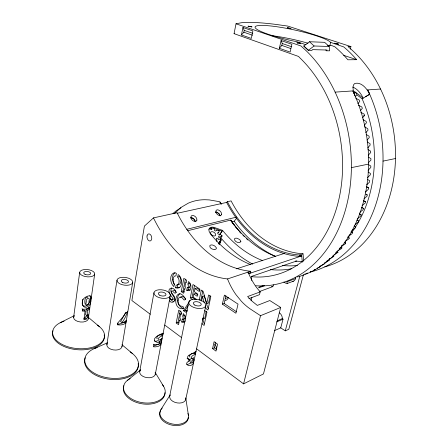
<?xml version="1.0" encoding="UTF-8"?>
<svg xmlns="http://www.w3.org/2000/svg" width="448" height="448" viewBox="0 0 448 448"><rect width="100%" height="100%" fill="white"/><g stroke="black" fill="none" stroke-linecap="round" stroke-linejoin="round"><path stroke-width="0.67" d="M221.525 214.306C221.659 212.38 220.102 210.689 218.406 210.006A3.31 2.162 46.9 0 0 216.087 210.532C215.214 212.593 217.118 214.771 219.01 215.41A3.343 2.117 42.1 0 0 221.323 214.861L221.525 214.312M196.868 220.108C197.075 218.109 195.446 216.328 193.676 215.645A3.433 2.318 45.9 0 0 191.184 216.21C190.182 218.333 192.164 220.651 194.146 221.278A3.466 2.268 41 0 0 196.633 220.69L196.868 220.119M366.318 186.273L368.631 187.919L368.39 189.28L365.355 192.058M357.857 103.746L359.794 101.382L359.274 100.061L355.858 98.325M73.623 317.414L79.666 272.412M277.256 320.852L282.318 318.539A5.202 3.758 67 0 0 279.423 312.894M82.04 308.767L82.572 309.198L82.314 311.058L82.734 311.086A7.403 3.881 5.6 0 0 85.109 310.996L83.927 319.738L84.319 319.67A7.364 3.942 5.4 0 0 85.954 319.228L88.239 316.411L88.418 314.787A7.381 3.92 5.5 0 1 87.102 315.773L85.59 314.765L86.38 309.193L88.514 308.521L89.214 309.221A7.403 3.881 5.6 0 1 87.898 310.195L86.929 315.851M88.239 316.411L87.478 315.795L87.64 314.653M88.514 308.521L88.687 307.294M89.281 309.137L89.477 307.373A7.409 3.87 5.6 0 1 82.992 309.226L82.572 309.198M88.256 318.909L94.674 274.12A7.554 3.64 6.3 0 0 83.966 269.601A7.554 3.64 6.3 0 0 82.902 275.828A7.554 3.64 6.3 0 0 94.674 274.12M210.106 295.68L208.594 303.022L206.802 303.666L206.92 302.876L208.589 294.997L210.846 296.514L207.928 310.05L206.142 308.694L205.464 306.757M208.393 308.487L207.631 307.384L204.221 295.887L202.429 296.509L201.516 301.118M204.114 296.598L204.221 295.887M106.854 344.719L116.99 280.241M117.622 324.094L117.802 322.986M125.955 312.2L120.551 321.63L122.354 322.666A7.762 4.178 7.5 0 0 126.168 320.55L125.821 322.638A7.75 4.189 7.4 0 1 118.076 324.873L117.757 324.828L118.115 322.61L123.385 316.422A34.462 25.446 -71.2 0 0 125.065 313.667L125.518 313.113A7.801 4.11 7.6 0 0 127.506 311.746L125.602 316.534A32.715 24.248 -70.5 0 1 122.466 322.006M125.826 322.622L125.093 322.045L125.266 321.003M121.974 346.746L132.692 282.52A7.935 3.892 8 0 0 121.615 277.374A7.935 3.892 8 0 0 120.26 283.982A7.935 3.892 8 0 0 132.692 282.52M139.692 371.655L153.955 292.712M153.373 344.21L153.905 344.63L153.698 346.825A8.075 4.558 9.4 0 0 160.619 344.758L162.025 338.061C159.499 342.546 156.044 338.206 160.849 336.442A6.468 3.114 14.7 0 0 161.543 336.134L162.585 335.698L163.094 333.094A8.641 2.934 22.5 0 1 162.59 333.542C158.777 334.505 149.352 340.004 157.539 342.502A8.182 4.01 14.5 0 0 158.855 342.317L159.818 341.897L158.127 340.592L155.837 341.354L154.381 340.967M159.818 341.897L159.292 343.896A8.086 4.542 9.4 0 1 154.106 344.646L153.905 344.63M153.586 346.142L159.785 343.728L160.642 339.22M157.422 338.772L156.766 338.38C156.52 335.978 159.51 334.32 161.61 335.126L162.086 333.771M203.224 317.666L202.983 319.127L204.764 318.455L206.242 311.248M155.305 374.315L170.33 295.618A8.316 4.172 9.8 0 0 158.906 289.783A8.316 4.172 9.8 0 0 157.242 296.822A8.316 4.172 9.8 0 0 170.33 295.618M175.599 287.823L176.098 285.247C179.906 285.538 179.799 279.11 177.677 277.066L178.164 274.546C183.042 277.469 183.086 290.293 175.599 287.823L177.397 287.246L179.844 287.739M174.737 300.731L175 299.37M177.397 287.246L177.906 284.402M181.227 291.614L183.837 278.359L186.704 280.286L186.239 282.61L185.786 282.302L184.946 286.524L185.399 286.832L184.94 289.156L184.486 288.848L183.613 293.261L181.227 291.614L183.025 291.026L184.453 292.006M176.193 322.963L178.718 310.184L181.619 312.256L181.171 314.496L180.628 314.104L179.816 318.175L180.359 318.567L179.911 320.807L179.368 320.41L178.522 324.671L176.193 322.963L177.968 322.308L178.898 322.986M183.025 291.026L185.382 279.121M251.563 276.685A122.836 91.347 81.4 0 0 339.08 198.458A122.836 91.347 81.4 0 0 299.846 57.837L298.57 56.459L234.058 33.656L236.012 23.806L241.175 22.775A91.885 13.406 12.7 0 1 275.302 24.338L287.767 26.079L350.941 46.603L350.274 49.162M177.968 322.308L180.236 310.895M187.981 284.066L188.479 281.568C192.041 283.455 191.99 292.454 186.732 290.293L187.23 287.801C189.79 288.17 191.083 285.331 189.778 283.483L187.981 284.066L188.412 286.401L187.942 287.487L187.23 287.801M185.326 320.774L183.932 322.342L182.476 322.302L181.67 321.978L182.162 319.514C184.514 319.715 185.763 317.218 184.638 315.414L182.857 316.058L183.187 318.226L182.162 319.514M182.857 316.058L183.35 313.606L185.198 316.21L185.685 319.032M186.732 290.293L188.53 289.699L189.034 287.213L189.476 287.14M181.67 321.978L183.45 321.317L183.943 318.858L184.257 318.808M241.438 34.95L242.945 27.502L252.89 30.912L251.328 38.427L241.438 34.95L243.852 32.222L244.227 30.363L242.945 27.502M169.669 396.161L188.731 302.148M192.562 299.443L190.299 297.881L193.01 284.525L199.886 289.145L199.382 291.558L194.998 288.596L194.354 291.726L197.702 294L197.226 296.302L193.883 294.022L193.234 297.198L196.498 299.443M190.299 297.881L192.091 297.265L194.538 285.275M199.198 300.182L201.309 290.102L203.224 291.659L206.802 303.666M188.535 358.954L187.09 358.49M200.85 300.227L202.821 290.836M192.685 361.693L193.62 362.41L193.469 362.802A9.005 6.681 -5.7 0 1 192.78 364.006C191.626 365.59 189.14 366.274 187.51 365.014C183.775 361.973 193.043 360.489 188.558 358.842M194.163 359.878C193.682 361.267 192.36 363.658 190.635 362.83L190.932 361.502L193.362 359.755L193.805 357.661L192.584 358.338L191.402 358.226M190.047 357.039L189.599 356.854C189.274 354.424 192.354 352.699 194.494 353.399L195.02 352.005M185.724 399.56L205.761 305.754A8.702 4.413 11.6 0 0 194.029 299.225A8.702 4.413 11.6 0 0 192.013 306.6A8.702 4.413 11.6 0 0 205.761 305.754M279.356 48.294L281.081 40.583L291.906 44.296L290.119 52.08L279.356 48.294L281.82 45.427L282.251 43.506L281.081 40.583M222.376 304.147L224.398 295.12L238.034 304.119L235.906 313.242L222.376 304.147L224.162 303.492L236.561 311.797M212.559 348.6L214.105 341.678L217.56 344.176L215.992 351.109L212.559 348.6L214.323 347.844L215.594 342.199M224.162 303.492L225.898 295.77M365.977 194.085L367.242 194.947L366.94 196.274L363.922 198.929M336.487 252.022L337.943 252.342L333.894 255.002M251.07 300.72L251.866 297.427M248.203 273.101L248.102 272.093L249.827 276.108A53.088 40.102 71.2 0 0 256.396 287.269L260.17 291.906L259.493 294.678L248.825 298.659M196.666 348.869L243.578 383.874L260.512 315.683L280.706 307.468L269.808 300.535L257.309 305.402L252.246 301.336L247.61 296.554L260.17 291.906M329.829 45.679L330.652 42.386L329.655 41.524A38.97 5.51 12.3 0 0 286.143 28.28A38.97 5.51 12.3 0 0 255.175 27.647A38.97 5.51 12.3 0 0 292.258 40.762L297.27 41.804L305.978 44.75M280.706 307.468L263.463 373.946L243.578 383.874M282.296 318.707L283.024 319.178L280.739 327.874L274.361 330.674M292.443 281.383A5.314 4.004 69.2 0 0 295.506 278.611L295.837 277.346M280.594 327.774L285.275 330.842L299.807 276.203M82.874 299.258L82.197 303.022L82.348 304.959M303.425 274.686L288.809 329.263L285.275 330.842M363.502 200.575L365.534 201.796L365.176 203.09L362.068 205.722M188.922 360.478L189.106 361.631M83.782 318.343L84.896 317.985L85.77 316.596L87.478 315.795M195.406 354.088L194.74 353.298M361.581 207.323L363.524 208.454L363.104 209.703L359.918 212.307M359.358 213.853L361.217 214.889L360.741 216.098L357.297 218.831M196.034 351.266L195.972 351.422A9.055 3.058 23.9 0 1 195.552 351.87L189.034 355.214M259.314 291.592L272.804 286.619L273.61 284.822M357.05 220.002L358.63 221.088L358.103 222.253L355.18 224.459M354.25 225.854L355.774 227.035L355.191 228.144L351.77 230.608M326.586 50.803L329.622 50.814L329.19 46.486L324.643 42.336L309.506 41.742L303.75 46.049L308.33 50.31L311.948 50.406L312.402 49.638L327.051 50.03L326.586 50.803L325.746 49.997M187.298 310.145L185.858 312.234L183.456 310.755L190.109 300.485M308.33 50.31L314.104 45.993L329.19 46.486M351.193 231.437L352.66 232.702L352.033 233.755L348.981 235.866M160.938 409.545L170.19 394.901M219.789 234.562L222.527 230.367L224.728 232.982A116.564 90.457 81.9 0 0 262.22 260.467M183.456 310.755L185.242 310.117L188.199 305.558M211.053 229.589L211.742 228.542M219.738 234.64L222.538 230.367L214.004 227.36A6.843 4.262 36.9 0 0 209.266 228.553L208.914 230.877L210.23 233.559A118.888 90.838 81.7 0 0 250.594 264.566M283.847 282.022L285.919 283.276L287.185 283.489L286.888 281.792L295.506 278.611M220.315 238.689L222.062 236.079L221.945 235.57M218.753 243.348L221.172 239.904L218.714 243.561M347.9 236.734L349.3 238.078L348.634 239.081L345.066 241.416M368.038 170.268L370.787 167.496L370.838 166.074L368.329 164.5M121.957 322.734L122.466 322.006M180.555 297.461C182.067 294.963 184.923 297.41 185.668 299.303M341.46 246.103L342.244 245.067M344.826 242.211L345.722 243.158L345.01 244.093L341.382 246.361M360.864 112.347L364.146 114.134L364.549 115.511L362.516 117.874M187.656 230.726L230.843 220.052L231.958 221.794L234.181 221.239L236.578 218.282M339.237 248.808L340.48 247.352M341.079 246.921L341.93 247.912L341.18 248.786L337.49 250.981M171.842 287.829C168.952 291.183 172.676 294.706 174.311 297.5C174.658 300.166 170.083 300.25 169.602 297.758M219.178 244.104L220.321 242.861L220.808 241.248L220.634 239.361M174.53 213.539L180.93 207.486L188.227 203.196A76.474 54.029 61.5 0 1 204.842 199.724L209.261 199.914L218.277 201.477L219.94 201.97L221.262 204.322M173.298 290.427C174.558 289.47 175.711 291.637 176.294 292.51M360.377 110.65L362.326 108.371L361.866 107.016L358.54 105.263M335.686 252.806L336.554 251.91M364.336 125.21L366.447 122.786L366.111 121.38L362.986 119.622M216.266 230.541C215.678 231.812 213.601 230.21 214.452 229.208A4.553 2.738 33.1 0 0 214.094 228.228M366.968 140.14L369.258 137.603L369.046 136.17L366.128 134.439M368.239 155.21L370.709 152.589L370.63 151.15L367.92 149.481M368.362 162.725L370.927 160.076L370.91 158.642L368.301 157.018M365.775 132.686L368.021 130.155L367.741 128.738L364.504 126.689M328.832 259.431L329.862 258.485M333.026 255.366L333.782 256.435L329.655 258.955M367.573 177.542L370.322 174.866L370.434 173.46L368.026 171.942M248.254 273.605L250.785 272.759L250.639 271.247L249.245 271.102A117.001 86.918 81.4 0 1 235.99 268.229L233.1 267.243A117.001 86.918 81.4 0 1 177.47 213.511L177.078 212.716L153.485 217.885L144.407 226.094L131.886 300.524L150.315 314.278M195.401 354.094C193.838 355.146 190.971 355.824 191.391 358.221M366.682 184.817L369.522 182.14L369.701 180.751L367.388 179.301M189.028 355.219C186.519 356.462 187.303 360.332 190.176 360.08M172.978 213.478L176.26 210.722L180.986 207.76M303.682 261.218L303.038 253.809L301.666 253.702A107.38 85.389 82.2 0 1 231.487 201.622L231.112 200.894L227.394 201.706L226.621 202.345L227.002 203.09A109.519 86.71 82.1 0 0 231.986 211.742L232.882 213.136A109.519 86.71 82.1 0 0 235.665 217.213L236.628 218.54A109.519 86.71 82.1 0 0 282.111 252.941L283.545 253.394A109.519 86.71 82.1 0 0 298.183 256.29L299.578 256.402L301.728 255.679L302.299 262.147M324.425 263.01L325.494 262.153M326.564 261.29L327.628 260.434M127.551 380.246L140.549 369.886M175 272.692C171.976 274.73 172.099 279.138 173.174 282.24A7.381 4.81 73.5 0 0 174.552 284.777M189.627 359.498L191.615 358.428L193.362 359.755M180.018 293.608C175.022 297.41 177.542 306.975 183.518 308.465M171.948 299.628L172.161 299.494A1.254 0.801 72.6 0 0 172.435 299.046L172.29 297.433L169.607 293.776M357.168 95.032L362.135 98.818L369.69 94.242L367.696 89.908L380.542 89.029M191.162 362.813L188.429 364.174L186.682 364.319M314.502 269.517L315.694 269.321L313.925 270.155M320.09 266.112L324.99 263.586L324.257 263.57M60.206 322.734L74.413 315.599M325.259 262.562L329.459 260.187L328.126 260.103M218.4 232.574L218.523 232.506A4.413 2.649 33.4 0 0 219.027 230.938M317.078 268.268L320.398 266.633L319.682 266.683M94.377 348.555L107.542 342.754M276.64 321.905L283.024 319.178M305.978 273.616L307.496 273.022M363.395 115.954L364.549 115.511M304.802 274.081L305.334 273.879M287.185 283.489L293.468 281.154M179.368 320.41L180.555 319.978M264.65 285.69L258.798 287.812L258.737 287.19L263.29 285.544M180.628 314.104L181.815 313.678M225.394 298.469L228.362 297.399A5.863 4.032 71.1 0 1 225.316 300.367M125.093 322.045L117.533 324.649L117.757 324.828M296.822 260.943L251.272 276.478L251.658 280.454M193.883 294.022L195.681 293.418L197.904 294.93M248.405 273.812L301.75 255.909L300.804 255.842M153.485 217.885L153.877 218.702A121.262 87.282 81.2 0 0 226.145 278.768L227.545 278.936L250.639 271.247M227.394 201.706L227.774 202.446A108.024 85.512 82.1 0 0 283.623 252.062A107.996 85.49 82.1 0 0 298.077 254.895L299.454 255.002L303.038 253.809M194.998 288.596L196.795 288.002L200.082 290.214M236.494 268.828L284.301 253.428M82.309 310.458L83.894 309.966L85.159 310.99M177.677 277.066L179.486 276.511C181.608 278.555 181.703 284.967 177.895 284.676M234.058 33.656L234.522 33.522M310.201 271.841L310.671 271.712M218.355 232.59C216.479 232.406 218.361 234.83 219.335 234.192M186.732 229.309L236.432 217.134M177.111 213.298L226.688 202.412M351.394 167.636L368.609 164.086M383.023 161.112L395.5 158.536M215.062 249.508L216.328 248.763L216.306 247.705L214.732 245.974L213.063 245.179A3.534 1.982 25.4 0 0 209.81 245.739C209.373 248.237 212.716 249.603 214.766 249.564M85.781 304.153L85.176 304.147C84.431 302.182 84.521 297.186 87.394 296.974L87.73 297.461M335.121 92.126L352.862 90.91L354.883 95.374C353.618 92.036 352.178 88.211 353.634 84.7L354.827 83.434C361.648 81.788 366.974 88.788 369.69 94.242L365.467 96.74M330.652 42.386L343.795 46.956A123.726 97.138 82 0 1 356.009 58.946L356.658 59.69L347.9 59.791L347.245 59.035A125.518 97.468 81.9 0 0 334.93 46.861L331.643 45.5L327.46 45.444M350.941 46.603L347.973 46.57L348.51 47.012A122.769 96.947 82.1 0 1 394.66 171.388A122.769 96.947 82.1 0 1 324.8 266.902M332.41 256.245L333.782 256.435M300.339 255.567L301.728 255.679M249.838 272.653L250.785 272.759M271.443 286.462L272.804 286.619M190.238 290.147L188.53 289.699M185.007 321.77L183.45 321.317M340.463 247.498L341.93 247.912M219.397 234.198L219.587 234.242A4.441 2.688 33.9 0 1 221.894 235.603M344.198 242.631L345.722 243.158M347.721 237.451L349.3 238.078M366.856 187.359L368.631 187.919M343.644 55.317L356.658 59.69M351.014 231.963L352.66 232.702M236.012 23.806L301.022 46.004L306.471 51.016A132.227 98.437 81.4 0 1 314.255 59.377L315.745 61.163A132.227 98.437 81.4 0 1 346.058 207.654A132.227 98.437 81.4 0 1 255.791 285.757M222.034 231.134L215.046 228.738A6.849 4.138 33.5 0 0 208.712 229.398M173.746 301.745L171.254 300.21L169.658 298.082M244.227 30.363L252.823 33.337M282.251 43.506L291.777 46.799M243.852 32.222L252.437 35.207M281.82 45.427L290.696 48.518M354.06 226.195L355.774 227.035M366.078 194.494L367.242 194.947M356.843 220.147L358.63 221.088M363.826 201.006L365.534 201.796M367.142 141.921L370.009 143.651L370.154 145.09L367.657 148.025M362.41 207.855L363.524 208.454M359.593 213.898L361.217 214.889M219.531 237.703C217.56 237.457 218.646 234.842 220.158 236.449A4.547 2.733 33.7 0 0 222.006 236.029M260.512 315.683L249.894 308.717A54.835 40.298 71.6 0 1 241.433 301.33L235.962 294.638A54.835 40.298 71.6 0 1 227.545 278.936M192.091 297.265L195.485 299.606M204.73 310.626L206.954 312.166L204.092 325.444L202.552 324.318L202.037 323.394M185.242 310.117L187.102 311.438M179.379 313.37L180.516 314.182M214.323 347.844L216.776 349.63M164.836 325.114L181.591 337.613M161.846 335.037L162.613 335.619M189.073 359.363L190.154 360.192M159.785 343.728L160.793 344.512M218.271 239.081L218.473 239.232A4.57 2.761 33.9 0 0 220.842 240.15M86.38 309.193L87.724 310.274M204.574 323.831L203.941 323.064L202.625 318.696M84.896 317.985L86.257 319.105M121.974 344.73L132.53 353.634M87.937 317.01L99.422 326.676M169.467 300.81C171.511 303.929 175.706 301.784 174.86 298.357C174.698 295.775 172.211 294.314 171.338 292.074C171.926 287.75 174.754 296.033 176.114 292.191C174.653 286.748 167.087 286.63 169.35 293.171M309.506 41.742L314.104 45.993M303.783 45.993L308.353 50.271M219.111 230.961L218.624 230.485A4.553 2.738 33.7 0 0 216.451 230.401M218.187 239.008C218.053 237.552 214.878 238.162 216.709 239.428M82.645 305.62C87.948 308.431 91.84 299.83 89.914 295.495M337.142 251.311L337.943 252.342M155.154 372.378L163.604 386.361M209.922 228.262C209.748 229.443 212.845 230.059 211.736 228.424M219.94 201.97L220.158 202.423A114.066 89.992 82.1 0 0 220.931 203.986M362.135 98.818L363.009 100.856A116.564 90.457 81.9 0 1 355.074 227.702M355.141 96.992L356.961 94.578L356.384 93.296L353.22 91.739L353.343 92.4M202.429 296.509L204.327 302.91M220.013 215.88L218.898 213.724L216.798 212.313A3.315 2.156 45.7 0 0 215.438 212.251M195.39 221.721L194.27 219.475L192.074 218.019A3.433 2.313 44.7 0 0 190.63 217.963M220.125 215.818L219.072 213.657L216.994 212.19A3.315 2.156 45.7 0 0 215.617 212.072M195.502 221.654L194.449 219.408L192.276 217.896A3.433 2.313 44.7 0 0 190.809 217.784M185.791 398.205L188.446 415.369M299.454 255.002L299.578 256.402M155.238 372.742A7.924 4.788 9.1 0 1 147.134 377.664A7.924 4.788 9.1 0 1 139.978 370.754M140.336 370.194A7.924 4.788 9.1 0 1 140.56 369.936M164.993 392.661A20.994 13.177 8.9 0 1 141.697 403.749A20.994 13.177 8.9 0 1 123.922 385.711M162.411 384.72A21.011 13.154 8.9 0 1 156.106 401.722A21.011 13.154 8.9 0 1 128.027 396.374A21.011 13.154 8.9 0 1 130.239 378.588M122.024 346.175A7.633 4.374 7 0 1 113.249 349.877A7.633 4.374 7 0 1 107.24 343.627M130.211 351.954A27.003 16.027 6.6 0 1 129.528 375.558A27.003 16.027 6.6 0 1 90.199 370.311A27.003 16.027 6.6 0 1 97.154 347.547M138.18 363.642A26.986 16.055 6.6 0 1 109.788 379.277A26.986 16.055 6.6 0 1 85.271 357.728M88.082 317.61A7.353 3.959 5.3 0 1 80.461 322A7.353 3.959 5.3 0 1 74.116 316.182M104.177 334.891A26.018 14.549 4.9 0 1 77.442 349.714A26.018 14.549 4.9 0 1 52.987 330.792M97.289 325.13A26.034 14.526 4.9 0 1 95.469 346.181A26.034 14.526 4.9 0 1 57.904 341.712A26.034 14.526 4.9 0 1 64.064 321.182M185.724 397.858A8.21 5.174 11.5 0 1 177.111 402.898A8.21 5.174 11.5 0 1 170.01 395.198M187.891 413.476A14.504 9.47 11.4 0 1 172.116 423.954A14.504 9.47 11.4 0 1 162.249 408.044M188.261 417.15A14.493 9.481 11.4 0 1 172.334 425.219A14.493 9.481 11.4 0 1 160.104 411.813M160.378 411.247A14.493 9.481 11.4 0 1 160.709 410.698M352.862 90.91A128.559 97.966 81.7 0 1 299.096 276.506M298.542 276.668A128.559 97.966 81.7 0 1 297.433 276.982M252.65 264.118A125.457 97.457 81.9 0 1 220.59 237.586M367.69 89.897A125.457 97.457 81.9 0 1 310.402 272.026M272.16 35.734A38.774 5.981 12.4 0 1 308.028 43.254M297.461 265.462A116.564 90.457 81.9 0 1 282.414 265.474M354.726 228.239A116.564 90.457 81.9 0 1 351.82 232.4M350.308 234.399A116.564 90.457 81.9 0 1 348.37 236.813M302.557 261.419A114.066 89.992 82.1 0 1 295.344 261.072M275.75 256.452A114.066 89.992 82.1 0 1 230.675 220.203M291.743 268.699A118.888 90.838 81.7 0 1 270.385 269.567M241.013 233.313A117.365 92.926 82.1 0 1 239.484 231.61M236.51 228.105A117.365 92.926 82.1 0 1 235.782 227.209M234.713 225.842A117.365 92.926 82.1 0 1 233.654 224.465M233.307 224A117.365 92.926 82.1 0 1 230.927 220.69M353.814 91.364A8.501 4.318 58.6 0 1 356.77 93.167L363.188 98.146L361.609 95.172A13.53 6.877 58.6 0 0 352.643 87.097M214.749 344.137A5.729 3.746 68.6 0 1 216.496 349.149M275.666 256.463A117.359 93.246 82.2 0 1 234.181 221.239M247.839 239.954A117.79 93.341 82.2 0 1 246.602 238.79M244.166 236.398A117.79 93.341 82.2 0 1 242.973 235.172M240.632 232.652A117.79 93.341 82.2 0 1 231.958 221.794M219.962 241.203A10.97 6.709 33.4 0 1 219.414 244.199M213.836 227.819A4.553 2.738 33.1 0 1 213.931 227.959M220.091 241.534A10.522 6.423 33.4 0 1 218.87 244.048M216.86 239.714A4.614 2.817 33.6 0 1 216.53 241.388M219.783 237.86A4.469 2.716 33.8 0 1 221.094 239.887M211.702 228.161A4.542 2.727 33.4 0 1 211.859 227.797M178.086 300.574L178.399 303.274A3.696 2.391 72.1 0 0 179.564 305.25C180.992 307.143 183.831 305.043 183.59 308.65C170.162 310.671 176.042 282.296 185.629 299.208L184.162 300.11L181.933 297.5L180.13 296.979L178.763 298.066L178.086 300.574M173.107 279.597L173.393 282.274L174.373 284.01L173.874 286.602L173.309 286.014A7.398 4.81 73.5 0 1 171.377 282.8C170.302 279.698 170.167 275.279 173.197 273.235A7.437 4.838 73.5 0 1 175.784 273.078L176.417 273.37L175.924 275.94C173.897 275.464 173.202 278.068 173.107 279.597M82.393 301.823C81.788 311.338 91.946 307.014 90.782 299.83C93.554 291.917 81.62 297.511 82.393 301.823M86.134 301.952C84.784 307.535 89.673 304.937 89.006 301.218C90.597 295.792 85.551 298.502 86.134 301.952M240.834 241.366L240.761 241.836C238.862 243.79 234.214 241.618 234.466 238.918A3.41 1.842 26.4 0 1 237.507 238.409L239.798 239.697L240.834 241.366M290.948 28.487L287.37 27.776L290.948 28.487M251.933 26.914L248.108 26.158L251.933 26.914M338.559 44.117L334.785 43.226L338.559 44.117M159.673 295.204A3.864 1.938 9.8 0 0 165.922 294.89A3.864 1.938 9.8 0 0 160.91 292.029A3.864 1.938 9.8 0 0 159.673 295.204M122.718 282.503A3.685 1.809 8 0 0 128.503 281.842A3.685 1.809 8 0 0 123.385 279.44A3.685 1.809 8 0 0 122.718 282.503M85.014 274.294A3.506 1.691 6.3 0 0 90.647 273.706A3.506 1.691 6.3 0 0 85.932 271.466A3.506 1.691 6.3 0 0 85.014 274.294M194.818 305.082A4.043 2.05 11.6 0 0 201.214 304.713A4.043 2.05 11.6 0 0 195.798 301.666A4.043 2.05 11.6 0 0 194.818 305.082M297.55 43.086A2.066 0.308 12.4 0 0 300.793 43.579A2.066 0.308 12.4 0 0 298.043 42.65A2.066 0.308 12.4 0 0 297.55 43.086M147.034 235.911A3.623 2.313 76.5 0 0 150.052 240.996A3.623 2.313 76.5 0 0 151.026 235.418A3.623 2.313 76.5 0 0 147.034 235.911M210.756 233.8A2.895 1.753 33.4 0 0 215.247 235.721A2.895 1.753 33.4 0 0 213.354 231.974A2.895 1.753 33.4 0 0 210.756 233.8"/></g></svg>
